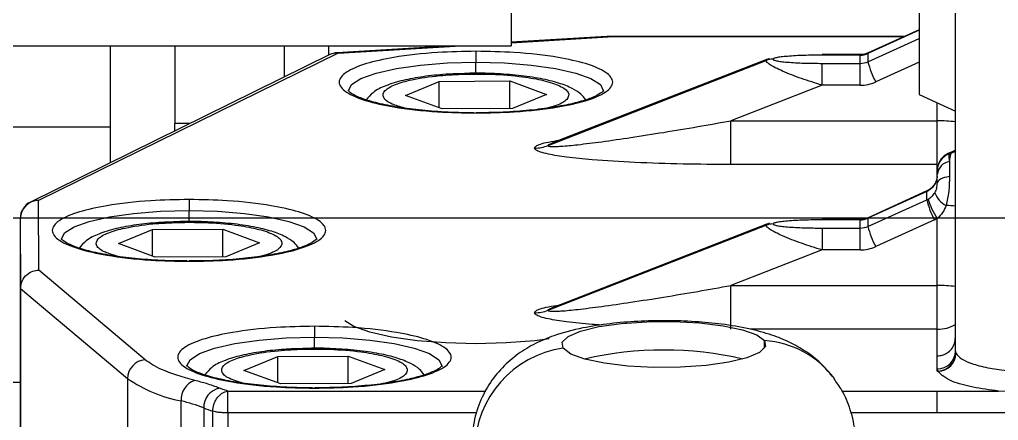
# Model space of a CAD drawing. Header units: millimetres. Extents: x -939 to 77961, y -54291 to 1503.
# Drawn here: x 12883 to 12936.7, y -10225.4 to -10203.4 of the extents above; entities that cross this region are included whole.
import ezdxf

# ---------------------------------------------------------------- set-up
doc = ezdxf.new("R2010")
doc.units = ezdxf.units.MM

# ---------------------------------------------------------------- blocks, each defined once
blk = doc.blocks.new('*U104')
at = {"color": 7, "linetype": 'Continuous', "lineweight": 25}
for p, q in [((-12.632, -15.957), (-12.632, -63.206)), ((-35, -18.543), (-35, -60.543)), ((-10.632, -77.283), (-10.632, -44.706)), ((-29.745, -60.031), (-35, -60.349)), ((-13.423, -60.029), (-29.684, -60.029)), ((-12.632, -59.669), (-15.422, -60.937)), ((-67.661, -60.543), (-35, -60.543)), ((-57, -60.543), (-57, -65)), ((-53.443, -60.543), (-53.443, -64.807)), ((-47.443, -60.543), (-47.443, -62.26)), ((-45, -61.058), (-45, -60.543)), ((-38.218, -60.543), (-44.558, -60.927)), ((-44.939, -61.028), (-61.366, -69.111)), ((-44.498, -60.951), (-60.924, -69.034)), ((-36.932, -60.845), (-36.932, -61.445)), ((-15.853, -61.03), (-17.946, -61.03)), ((-15.853, -61.055), (-17.946, -61.055)), ((-15.853, -61.507), (-15.853, -61.055)), ((-15.431, -60.964), (-15.431, -61.416)), ((-32.973, -66.013), (-21.01, -61.351)), ((-20.936, -61.274), (-32.74, -65.874)), ((-20.935, -61.278), (-20.85, -61.26)), ((-20.823, -61.25), (-20.882, -61.26)), ((-17.946, -62.707), (-17.946, -61.507)), ((-17.946, -61.507), (-15.853, -61.507)), ((-15.853, -62.707), (-15.853, -61.507)), ((-37.563, -62.064), (-37.779, -62.074)), ((-40.796, -63.261), (-38.945, -62.495)), ((-38.945, -62.495), (-35.08, -62.474)), ((-38.945, -63.946), (-38.945, -62.495)), ((-35.08, -62.474), (-33.067, -63.219)), ((-35.08, -63.986), (-35.08, -62.474)), ((-17.946, -62.707), (-22.946, -64.655)), ((-15.853, -62.707), (-17.946, -62.707)), ((-38.783, -64.006), (-40.796, -63.261)), ((-33.067, -63.219), (-34.919, -63.985)), ((-12.632, -63.206), (-12.632, -63.211)), ((-12.632, -63.211), (-10.632, -64.125)), ((-34.919, -63.985), (-38.783, -64.006)), ((-52.62, -64.807), (-53.443, -64.807)), ((-53.443, -65.212), (-53.443, -64.807)), ((-22.946, -67.055), (-22.946, -64.655)), ((-22.946, -64.655), (-11.632, -64.655)), ((-11.632, -67.055), (-11.632, -64.655)), ((-57, -65), (-57, -66.963)), ((-32.739, -65.876), (-32.584, -65.818)), ((-10.81, -66.362), (-11.044, -66.453)), ((-11.003, -66.485), (-10.889, -66.441)), ((-10.639, -66.271), (-10.92, -66.411)), ((-11.632, -67.055), (-22.946, -67.055)), ((-11.632, -67.39), (-11.632, -67.367)), ((-12.209, -68.534), (-15.431, -69.998)), ((-12.2, -68.506), (-15.422, -69.97)), ((-12.209, -68.986), (-12.209, -68.534)), ((-12.122, -68.467), (-12.2, -68.506)), ((-12.122, -68.467), (-12.113, -68.465)), ((-60.911, -72.844), (-60.924, -69.034)), ((-52.668, -68.975), (-52.668, -69.575)), ((-15.431, -70.449), (-12.209, -68.986)), ((-61.924, -70.008), (-61.911, -73.848)), ((-61.924, -70.008), (-61.924, -81.698)), ((-53.3, -70.195), (-53.515, -70.204)), ((-20.936, -70.308), (-32.74, -74.907)), ((-20.935, -70.312), (-20.85, -70.293)), ((-20.823, -70.283), (-20.882, -70.293)), ((-15.853, -70.063), (-17.946, -70.063)), ((-15.853, -70.089), (-17.946, -70.089)), ((-15.853, -70.54), (-15.853, -70.089)), ((-15.431, -69.998), (-15.431, -70.449)), ((-11.786, -70.094), (-15.008, -71.558)), ((-11.632, -73.689), (-11.632, -70.016)), ((-56.533, -71.391), (-54.681, -70.625)), ((-54.681, -70.625), (-50.817, -70.604)), ((-54.681, -72.077), (-54.681, -70.625)), ((-50.817, -70.604), (-48.804, -71.349)), ((-50.817, -72.116), (-50.817, -70.604)), ((-32.973, -75.046), (-21.01, -70.384)), ((-17.946, -70.54), (-17.946, -71.74)), ((-17.946, -70.54), (-15.853, -70.54)), ((-15.853, -71.74), (-15.853, -70.54)), ((-54.519, -72.136), (-56.533, -71.391)), ((-48.804, -71.349), (-50.655, -72.115)), ((-17.946, -71.74), (-22.946, -73.689)), ((-15.853, -71.74), (-17.946, -71.74)), ((-50.655, -72.115), (-54.519, -72.136)), ((-55.074, -77.763), (-60.911, -72.844)), ((-61.911, -73.848), (-56.04, -78.796)), ((-61.911, -73.848), (-61.911, -85.538)), ((-22.946, -76.089), (-22.946, -73.689)), ((-22.946, -73.689), (-11.632, -73.689)), ((-11.632, -76.089), (-11.632, -73.689)), ((-32.739, -74.909), (-32.584, -74.851)), ((-45.79, -75.928), (-45.79, -76.528)), ((-11.632, -77.549), (-11.632, -76.089)), ((-46.421, -77.147), (-46.637, -77.156)), ((-49.654, -78.344), (-47.803, -77.577)), ((-47.803, -77.577), (-43.938, -77.556)), ((-47.803, -79.029), (-47.803, -77.577)), ((-43.938, -77.556), (-41.925, -78.302)), ((-43.938, -79.069), (-43.938, -77.556)), ((-11.632, -78.258), (-11.632, -77.549)), ((-47.641, -79.089), (-49.654, -78.344)), ((-41.925, -78.302), (-43.777, -79.068)), ((-11.632, -78.378), (-11.632, -78.258)), ((-11.584, -78.378), (-11.632, -78.258)), ((-56.04, -78.796), (-56.04, -90.486)), ((-61.924, -79), (-69.162, -79)), ((-43.777, -79.068), (-47.641, -79.089)), ((-11.632, -80.676), (-11.632, -79.476)), ((-11.632, -79.476), (-8.276, -79.476)), ((-5.632, -79.595), (-8.276, -79.476)), ((-53.099, -91.709), (-53.099, -80.019)), ((-51.864, -80.404), (-51.864, -92.094)), ((-51.362, -92.271), (-51.362, -80.581)), ((-50.546, -80.676), (-50.546, -92.366)), ((10.368, -80.676), (-11.632, -80.676))]:
    blk.add_line(p, q, dxfattribs=at)
at = {"color": 8, "linetype": 'Continuous', "lineweight": 25}
for p, q in [((-35, -60.376), (-29.684, -60.055)), ((-29.684, -60.055), (-29.684, -60.029)), ((-13.48, -60.055), (-29.684, -60.055)), ((-12.632, -59.693), (-15.431, -60.964)), ((-44.498, -60.951), (-37.761, -60.543)), ((-15.431, -61.416), (-12.632, -60.144)), ((-17.946, -61.03), (-17.946, -61.055)), ((-15.853, -61.03), (-15.853, -61.055)), ((-36.932, -62.057), (-36.932, -61.445)), ((-12.632, -61.445), (-15.008, -62.525)), ((-11.632, -64.655), (-11.632, -63.693)), ((-57, -65), (-67.866, -65)), ((-10.994, -66.437), (-11.003, -66.485)), ((-11.632, -67.356), (-11.632, -67.055)), ((-52.668, -70.187), (-52.668, -69.575)), ((-17.946, -70.089), (-17.946, -70.063)), ((-15.853, -70.089), (-15.853, -70.063)), ((-11.632, -76.089), (-21.884, -76.089)), ((-45.79, -77.139), (-45.79, -76.528)), ((-21.108, -77.13), (-21.108, -76.713)), ((-50.546, -79.476), (-36.391, -79.476)), ((-16.849, -79.476), (-11.632, -79.476)), ((-36.881, -80.676), (-50.546, -80.676)), ((-11.632, -80.676), (-16.368, -80.676))]:
    blk.add_line(p, q, dxfattribs=at)
at = {"color": 8, "linetype": 'Continuous', "lineweight": 25, "flags": 128}
for points in [[(-29.684, -60.055), (-29.735, -60.031), (-29.745, -60.031)], [(-44.558, -60.927), (-44.548, -60.927), (-44.498, -60.951)], [(-15.431, -60.964), (-15.423, -60.937), (-15.422, -60.937)], [(-43.931, -63.013), (-43.756, -62.674), (-43.238, -62.34), (-42.405, -62.04), (-41.296, -61.79), (-39.969, -61.602), (-38.489, -61.485), (-36.932, -61.445)], [(-36.932, -61.445), (-35.374, -61.485), (-33.895, -61.602), (-32.567, -61.79), (-31.459, -62.04), (-30.625, -62.34), (-30.107, -62.674), (-29.932, -63.026), (-29.932, -63.041)], [(-12.209, -68.534), (-12.201, -68.507), (-12.2, -68.507)], [(-12.132, -68.495), (-12.122, -68.467), (-12.122, -68.467)], [(-59.668, -71.143), (-59.493, -70.804), (-58.975, -70.47), (-58.141, -70.17), (-57.033, -69.92), (-55.705, -69.732), (-54.226, -69.615), (-52.668, -69.575)], [(-52.668, -69.575), (-51.111, -69.615), (-49.631, -69.732), (-48.304, -69.92), (-47.195, -70.17), (-46.361, -70.47), (-45.844, -70.804), (-45.668, -71.156), (-45.668, -71.171)], [(-15.431, -69.998), (-15.423, -69.97), (-15.422, -69.97)], [(-52.79, -78.095), (-52.614, -77.757), (-52.097, -77.423), (-51.263, -77.123), (-50.154, -76.872), (-48.827, -76.684), (-47.347, -76.567), (-45.79, -76.528)], [(-45.79, -76.528), (-44.232, -76.567), (-42.753, -76.684), (-41.425, -76.872), (-40.317, -77.123), (-39.483, -77.423), (-38.965, -77.757), (-38.79, -78.108), (-38.79, -78.123)]]:
    blk.add_lwpolyline(points, dxfattribs=at)
at = {"color": 7, "linetype": 'Continuous', "lineweight": 25, "flags": 128}
for points in [[(-37.563, -62.058), (-37.558, -62.06), (-37.529, -62.098)], [(-11.759, -68.106), (-11.757, -68.092), (-11.753, -68.092)], [(-10.965, -67.718), (-11.106, -67.742), (-11.235, -67.773), (-11.35, -67.811), (-11.448, -67.856), (-11.527, -67.906), (-11.585, -67.96), (-11.62, -68.016), (-11.632, -68.074)], [(-53.3, -70.188), (-53.294, -70.19), (-53.265, -70.228)], [(-32.923, -76.619), (-33.703, -76.717), (-35.276, -76.841), (-36.932, -76.884), (-38.588, -76.841), (-40.161, -76.717), (-41.572, -76.517), (-42.75, -76.251), (-43.637, -75.932), (-44.125, -75.634)], [(-32.155, -77.13), (-32.206, -76.8), (-31.876, -76.478), (-31.19, -76.187), (-30.192, -75.946), (-28.952, -75.771), (-27.554, -75.674), (-26.093, -75.663), (-24.669, -75.737), (-23.378, -75.892), (-22.309, -76.118), (-21.535, -76.398), (-21.108, -76.713)], [(-21.108, -76.713), (-21.058, -77.043), (-21.387, -77.365), (-22.074, -77.656), (-23.071, -77.898), (-24.311, -78.073), (-25.709, -78.169), (-27.17, -78.181), (-28.595, -78.106), (-29.885, -77.951), (-30.954, -77.726), (-31.728, -77.446), (-32.155, -77.13)], [(-46.421, -77.141), (-46.416, -77.142), (-46.387, -77.181)]]:
    blk.add_lwpolyline(points, dxfattribs=at)
at = {"color": 7, "linetype": 'Continuous', "lineweight": 25}
for centre, radius, start, end in [((-29.684, -61.029), 1, 90, 93.4629), ((-44.498, -61.925), 1, 93.4629, 116.1999), ((-15.853, -60.033), 1.022, 269.9772, 294.3965), ((-20.639, -62.304), 1.023, 89.9848, 111.2664), ((-15.853, -60.485), 1.022, 269.9772, 294.3965), ((-10.734, -60.26), 4.837, 193.8199, 207.9112), ((-15.853, -60.663), 2.044, 269.9772, 294.3965), ((-11.606, -72.523), 7.868, 82.8867, 90.1875), ((-33.716, -64.106), 2.046, 269.9848, 291.2664), ((-10.657, -67.396), 0.975, 110.8056, 179.5967), ((-11.623, -64.556), 2.023, 291.2835, 299.3489), ((-10.831, -67.678), 0.804, 99.5625, 174.2218), ((-12.627, -67.615), 1.01, 294.4282, 299.3526), ((-10.684, -68.261), 1.127, 197.4812, 246.4193), ((-60.937, -70.021), 0.988, 89.2719, 179.2389), ((-60.924, -70.008), 1, 116.1999, 180), ((-12.627, -68.066), 1.01, 294.4282, 299.3526), ((-7.512, -67.83), 4.837, 193.8199, 207.9112), ((-8.272, -67.794), 4.028, 196.6293, 213.4842), ((-11.532, -76.363), 7.08, 82.6915, 86.7813), ((-20.639, -71.338), 1.023, 89.9848, 111.2664), ((-15.853, -69.067), 1.022, 269.9772, 294.3965), ((-12.622, -68.256), 2.02, 294.4282, 299.3526), ((-15.853, -69.518), 1.022, 269.9772, 294.3965), ((-10.734, -69.294), 4.837, 193.8199, 207.9112), ((-15.853, -69.696), 2.044, 269.9772, 294.3965), ((-11.606, -81.556), 7.868, 82.8867, 90.1875), ((-33.716, -73.139), 2.046, 269.9848, 291.2664), ((-11.63, -74.048), 2.041, 269.9611, 299.2975), ((-31.354, -82.707), 5.635, 98.1729, 179.2974), ((-26.632, -96.534), 19.307, 77.0097, 102.9903), ((-11.619, -77.27), 0.987, 269.2601, 359.2404), ((-54.998, -78.803), 1.042, 94.1953, 179.6271), ((-11.618, -77.384), 1.012, 270.9554, 358.8041), ((-11.62, -77.37), 1.009, 272.0597, 358.8824), ((-11.617, -77.382), 1.011, 272.6399, 358.6928), ((-51.626, -72.33), 7.829, 235.6789, 259.1538), ((-51.982, -79.949), 1.12, 109.5301, 183.5889), ((-11.684, -77.51), 0.89, 275.4016, 277.3622), ((-50.784, -80.376), 1.08, 101.3599, 181.4978), ((-55.521, -89.976), 10.247, 69.0895, 76.331), ((-48.868, -72.723), 8.244, 248.6957, 252.39)]:
    blk.add_arc(centre, radius, start, end, dxfattribs=at)
at = {"color": 8, "linetype": 'Continuous', "lineweight": 25}
for centre, radius, start, end in [((-44.585, -61.752), 0.806, 83.735, 116.0277), ((-61.012, -69.835), 0.806, 83.735, 116.0277), ((-21.44, -81.893), 5.191, 36.6099, 86.3396)]:
    blk.add_arc(centre, radius, start, end, dxfattribs=at)
at = {"color": 7, "linetype": 'Continuous', "lineweight": 25}
for points, knots in [([(-36.932, -60.845), (-37.641, -60.858), (-39.247, -60.889), (-41.36, -61.137), (-43.064, -61.52), (-44.164, -61.989), (-44.569, -62.539), (-44.164, -63.088), (-43.064, -63.558), (-41.36, -63.94), (-39.247, -64.189), (-37.641, -64.219), (-36.932, -64.232)], [0, 0, 0, 0, 0.0904125, 0.2047762, 0.2951887, 0.3948976, 0.5, 0.6051024, 0.7048113, 0.7952238, 0.9095875, 1, 1, 1, 1]), ([(-36.932, -64.232), (-36.223, -64.219), (-34.617, -64.189), (-32.503, -63.94), (-30.799, -63.558), (-29.7, -63.088), (-29.294, -62.539), (-29.7, -61.989), (-30.799, -61.52), (-32.503, -61.137), (-34.617, -60.889), (-36.223, -60.858), (-36.932, -60.845)], [0, 0, 0, 0, 0.090412, 0.204776, 0.295189, 0.394898, 0.5, 0.605102, 0.704811, 0.795224, 0.909588, 1, 1, 1, 1]), ([(-17.946, -61.055), (-18.277, -61.058), (-18.921, -61.064), (-19.682, -61.103), (-20.182, -61.153), (-20.421, -61.189), (-20.556, -61.224), (-20.626, -61.252), (-20.634, -61.272), (-20.638, -61.281)], [0, 0, 0, 0, 0.325812, 0.633911, 0.760009, 0.860815, 0.914668, 0.960014, 1, 1, 1, 1]), ([(-15.422, -60.937), (-15.486, -60.962), (-15.624, -61.016), (-15.774, -61.025), (-15.853, -61.03)], [0, 0, 0, 0, 0.468896, 1, 1, 1, 1]), ([(-17.946, -62.707), (-18.325, -62.589), (-19.079, -62.355), (-19.955, -62.014), (-20.51, -61.751), (-20.798, -61.586), (-20.976, -61.448), (-20.999, -61.383), (-21.01, -61.351)], [0, 0, 0, 0, 0.287534, 0.571768, 0.700235, 0.811608, 0.908731, 1, 1, 1, 1]), ([(-20.638, -61.281), (-20.634, -61.29), (-20.626, -61.31), (-20.556, -61.339), (-20.421, -61.373), (-20.182, -61.41), (-19.682, -61.459), (-18.921, -61.499), (-18.277, -61.504), (-17.946, -61.507)], [0, 0, 0, 0, 0.039986, 0.085332, 0.139185, 0.239991, 0.366089, 0.674188, 1, 1, 1, 1]), ([(-37.779, -62.074), (-38.05, -62.083), (-38.768, -62.106), (-39.853, -62.229), (-40.976, -62.429), (-41.868, -62.713), (-42.516, -63.006), (-42.827, -63.363), (-42.947, -63.5)], [0, 0, 0, 0, 0.116777, 0.30916, 0.504754, 0.70874, 0.888356, 1, 1, 1, 1]), ([(-40.86, -63.954), (-41.1, -63.884), (-41.684, -63.715), (-42.072, -63.376), (-42.004, -63), (-41.425, -62.663), (-40.412, -62.375), (-39.075, -62.169), (-38.002, -62.12), (-37.529, -62.098)], [0, 0, 0, 0, 0.107669, 0.262661, 0.417653, 0.564692, 0.698021, 0.866671, 1, 1, 1, 1]), ([(-30.91, -63.503), (-30.995, -63.398), (-31.215, -63.128), (-31.703, -62.846), (-32.396, -62.565), (-33.376, -62.33), (-34.577, -62.155), (-35.903, -62.062), (-36.926, -62.034), (-37.467, -62.06), (-37.569, -62.065)], [0, 0, 0, 0, 0.06761, 0.173351, 0.318519, 0.478617, 0.645687, 0.805844, 0.963658, 1, 1, 1, 1]), ([(-37.529, -62.098), (-37.046, -62.094), (-35.953, -62.086), (-34.44, -62.215), (-33.156, -62.443), (-32.25, -62.739), (-31.779, -63.103), (-31.873, -63.479), (-32.333, -63.779), (-32.865, -63.918), (-33.049, -63.967)], [0, 0, 0, 0, 0.119334, 0.270281, 0.389615, 0.521219, 0.659942, 0.798665, 0.930269, 1, 1, 1, 1]), ([(-37.034, -64.212), (-37.193, -64.213), (-37.858, -64.22), (-39.017, -64.161), (-40.424, -64.035), (-41.673, -63.844), (-42.703, -63.606), (-43.43, -63.349), (-43.868, -63.102), (-43.948, -62.958), (-43.94, -63.012), (-43.936, -63.034)], [0, 0, 0, 0, 0.041795, 0.174226, 0.306448, 0.438139, 0.568754, 0.697186, 0.807623, 0.924309, 1, 1, 1, 1]), ([(-29.926, -62.993), (-29.926, -62.993), (-29.923, -62.974), (-29.986, -63.095), (-30.37, -63.317), (-31.037, -63.568), (-31.973, -63.801), (-33.152, -63.998), (-34.514, -64.138), (-35.802, -64.214), (-36.619, -64.212), (-36.932, -64.211)], [0, 0, 0, 0, 0.003192, 0.117697, 0.237395, 0.362249, 0.495313, 0.632792, 0.772396, 0.912997, 1, 1, 1, 1]), ([(-32.973, -66.013), (-32.971, -66.019), (-32.967, -66.033), (-32.919, -66.053), (-32.797, -66.069), (-32.568, -66.069), (-32.091, -66.044), (-31.237, -65.958), (-29.951, -65.795), (-28.375, -65.566), (-26.617, -65.289), (-24.786, -64.983), (-23.554, -64.764), (-22.946, -64.655)], [0, 0, 0, 0, 0.008593, 0.017631, 0.038382, 0.065838, 0.100394, 0.193798, 0.322468, 0.476897, 0.648611, 0.826421, 1, 1, 1, 1]), ([(-22.946, -67.055), (-23.823, -67.05), (-25.59, -67.04), (-28.148, -66.954), (-30.296, -66.825), (-31.889, -66.666), (-32.845, -66.52), (-33.389, -66.382), (-33.665, -66.268), (-33.7, -66.189), (-33.716, -66.152)], [0, 0, 0, 0, 0.215608, 0.434164, 0.634078, 0.760119, 0.860879, 0.914707, 0.960033, 1, 1, 1, 1]), ([(-10.995, -66.434), (-11.083, -66.477), (-11.263, -66.566), (-11.469, -66.793), (-11.606, -67.068), (-11.623, -67.268), (-11.632, -67.366)], [0, 0, 0, 0, 0.244131, 0.499783, 0.755551, 1, 1, 1, 1]), ([(-11.003, -66.485), (-11.001, -66.528), (-10.998, -66.614), (-10.976, -66.794), (-10.965, -66.884)], [0, 0, 0, 0, 0.495089, 1, 1, 1, 1]), ([(-10.965, -66.884), (-10.943, -66.781), (-10.9, -66.579), (-10.892, -66.486), (-10.889, -66.441)], [0, 0, 0, 0, 0.512029, 1, 1, 1, 1]), ([(-10.965, -66.884), (-10.965, -67.011), (-10.965, -67.254), (-10.965, -67.567), (-10.965, -67.718)], [0, 0, 0, 0, 0.518582, 1, 1, 1, 1]), ([(-11.632, -67.597), (-11.632, -67.544), (-11.632, -67.451), (-11.632, -67.408), (-11.632, -67.39)], [0, 0, 0, 0, 0.561839, 1, 1, 1, 1]), ([(-11.632, -68.074), (-11.632, -67.975), (-11.632, -67.796), (-11.632, -67.658), (-11.632, -67.597)], [0, 0, 0, 0, 0.558064, 1, 1, 1, 1]), ([(-11.759, -68.106), (-11.807, -68.183), (-11.904, -68.339), (-12.056, -68.443), (-12.132, -68.495)], [0, 0, 0, 0, 0.4989267, 1, 1, 1, 1]), ([(-11.753, -68.091), (-11.803, -68.169), (-11.899, -68.319), (-12.044, -68.418), (-12.113, -68.465)], [0, 0, 0, 0, 0.518927, 1, 1, 1, 1]), ([(-11.759, -68.6), (-11.737, -68.56), (-11.695, -68.482), (-11.655, -68.341), (-11.634, -68.199), (-11.633, -68.118), (-11.632, -68.074)], [0, 0, 0, 0, 0.244579, 0.475224, 0.719223, 1, 1, 1, 1]), ([(-11.633, -67.719), (-11.635, -67.736), (-11.639, -67.769), (-11.659, -67.86), (-11.695, -67.97), (-11.733, -68.051), (-11.753, -68.091)], [0, 0, 0, 0, 0.266951, 0.5157, 0.756372, 1, 1, 1, 1]), ([(-10.965, -67.718), (-10.967, -67.854), (-10.97, -68.12), (-11.006, -68.661), (-11.084, -69.044), (-11.135, -69.294)], [0, 0, 0, 0, 0.2658301, 0.5208342, 1, 1, 1, 1]), ([(-12.132, -68.946), (-12.056, -68.898), (-11.904, -68.801), (-11.807, -68.667), (-11.759, -68.6)], [0, 0, 0, 0, 0.501073, 1, 1, 1, 1]), ([(-52.668, -68.975), (-53.377, -68.988), (-54.983, -69.019), (-57.096, -69.267), (-58.801, -69.65), (-59.9, -70.119), (-60.306, -70.669), (-59.9, -71.219), (-58.801, -71.688), (-57.096, -72.071), (-54.983, -72.319), (-53.377, -72.349), (-52.668, -72.363)], [0, 0, 0, 0, 0.090412, 0.204776, 0.295189, 0.394898, 0.5, 0.605102, 0.704811, 0.795224, 0.909588, 1, 1, 1, 1]), ([(-52.668, -72.363), (-51.959, -72.349), (-50.353, -72.319), (-48.24, -72.071), (-46.536, -71.688), (-45.436, -71.219), (-45.031, -70.669), (-45.436, -70.119), (-46.536, -69.65), (-48.24, -69.267), (-50.353, -69.019), (-51.959, -68.988), (-52.668, -68.975)], [0, 0, 0, 0, 0.0904125, 0.2047762, 0.2951887, 0.3948976, 0.5, 0.6051024, 0.7048113, 0.7952238, 0.9095875, 1, 1, 1, 1]), ([(-11.135, -69.294), (-11.194, -69.428), (-11.313, -69.696), (-11.525, -69.909), (-11.632, -70.016)], [0, 0, 0, 0, 0.499239, 1, 1, 1, 1]), ([(-53.515, -70.204), (-53.786, -70.213), (-54.504, -70.236), (-55.589, -70.359), (-56.713, -70.559), (-57.604, -70.843), (-58.252, -71.136), (-58.564, -71.493), (-58.683, -71.63)], [0, 0, 0, 0, 0.1167767, 0.3091598, 0.5047543, 0.70874, 0.8883561, 1, 1, 1, 1]), ([(-56.597, -72.084), (-56.836, -72.015), (-57.42, -71.845), (-57.809, -71.506), (-57.74, -71.13), (-57.162, -70.793), (-56.148, -70.505), (-54.811, -70.299), (-53.739, -70.25), (-53.265, -70.228)], [0, 0, 0, 0, 0.107669, 0.262661, 0.417653, 0.564692, 0.698021, 0.866671, 1, 1, 1, 1]), ([(-46.646, -71.633), (-46.732, -71.528), (-46.952, -71.258), (-47.439, -70.976), (-48.132, -70.695), (-49.113, -70.46), (-50.314, -70.285), (-51.64, -70.193), (-52.662, -70.164), (-53.204, -70.19), (-53.305, -70.195)], [0, 0, 0, 0, 0.06761, 0.173351, 0.318519, 0.478617, 0.645687, 0.805844, 0.963658, 1, 1, 1, 1]), ([(-53.265, -70.228), (-52.783, -70.224), (-51.689, -70.216), (-50.177, -70.345), (-48.892, -70.573), (-47.987, -70.869), (-47.516, -71.233), (-47.609, -71.609), (-48.07, -71.909), (-48.601, -72.048), (-48.785, -72.097)], [0, 0, 0, 0, 0.119334, 0.270281, 0.389615, 0.521219, 0.659942, 0.798665, 0.930269, 1, 1, 1, 1]), ([(-17.946, -70.089), (-18.277, -70.092), (-18.921, -70.097), (-19.682, -70.137), (-20.182, -70.186), (-20.421, -70.223), (-20.556, -70.257), (-20.626, -70.286), (-20.634, -70.305), (-20.638, -70.315)], [0, 0, 0, 0, 0.325812, 0.633911, 0.760009, 0.860815, 0.914668, 0.960014, 1, 1, 1, 1]), ([(-20.638, -70.315), (-20.634, -70.324), (-20.626, -70.344), (-20.556, -70.372), (-20.421, -70.407), (-20.182, -70.443), (-19.682, -70.493), (-18.921, -70.532), (-18.277, -70.538), (-17.946, -70.54)], [0, 0, 0, 0, 0.039986, 0.085332, 0.139185, 0.239991, 0.366089, 0.674188, 1, 1, 1, 1]), ([(-15.422, -69.97), (-15.486, -69.995), (-15.624, -70.05), (-15.774, -70.058), (-15.853, -70.063)], [0, 0, 0, 0, 0.468896, 1, 1, 1, 1]), ([(-17.946, -71.74), (-18.325, -71.623), (-19.079, -71.388), (-19.955, -71.047), (-20.51, -70.785), (-20.798, -70.619), (-20.976, -70.481), (-20.999, -70.416), (-21.01, -70.384)], [0, 0, 0, 0, 0.287534, 0.571768, 0.700235, 0.811608, 0.908731, 1, 1, 1, 1]), ([(-52.77, -72.342), (-52.93, -72.344), (-53.595, -72.35), (-54.753, -72.291), (-56.16, -72.165), (-57.409, -71.974), (-58.44, -71.736), (-59.166, -71.479), (-59.604, -71.232), (-59.685, -71.088), (-59.676, -71.143), (-59.673, -71.164)], [0, 0, 0, 0, 0.041795, 0.174226, 0.306448, 0.438139, 0.568754, 0.697186, 0.807623, 0.924309, 1, 1, 1, 1]), ([(-45.663, -71.123), (-45.663, -71.123), (-45.659, -71.104), (-45.722, -71.225), (-46.107, -71.447), (-46.773, -71.698), (-47.709, -71.931), (-48.888, -72.128), (-50.251, -72.268), (-51.539, -72.344), (-52.356, -72.342), (-52.668, -72.341)], [0, 0, 0, 0, 0.003192, 0.117697, 0.237395, 0.362249, 0.495313, 0.632792, 0.772396, 0.912997, 1, 1, 1, 1]), ([(-61.911, -73.848), (-61.894, -73.709), (-61.857, -73.42), (-61.586, -73.085), (-61.25, -72.886), (-61.021, -72.857), (-60.911, -72.844)], [0, 0, 0, 0, 0.269212, 0.561063, 0.788885, 1, 1, 1, 1]), ([(-32.973, -75.046), (-32.971, -75.053), (-32.967, -75.066), (-32.919, -75.087), (-32.797, -75.102), (-32.568, -75.103), (-32.091, -75.078), (-31.237, -74.992), (-29.951, -74.829), (-28.375, -74.6), (-26.617, -74.323), (-24.786, -74.016), (-23.554, -73.797), (-22.946, -73.689)], [0, 0, 0, 0, 0.008593, 0.017631, 0.038382, 0.065838, 0.100394, 0.193798, 0.322468, 0.476897, 0.648611, 0.826421, 1, 1, 1, 1]), ([(-17.394, -78.656), (-17.599, -78.412), (-18.032, -77.898), (-18.835, -77.288), (-19.738, -76.777), (-20.775, -76.365), (-21.992, -76.037), (-23.393, -75.801), (-24.924, -75.657), (-26.487, -75.604), (-28.073, -75.641), (-29.622, -75.77), (-31.167, -76.011), (-32.495, -76.358), (-33.663, -76.842), (-34.627, -77.414), (-35.511, -78.171), (-36.266, -79.122), (-36.811, -80.242), (-37.115, -81.312), (-37.095, -81.993), (-37.088, -82.249)], [0, 0, 0, 0, 0.038381, 0.081055, 0.124725, 0.172774, 0.232192, 0.297168, 0.356468, 0.418137, 0.478552, 0.539789, 0.604281, 0.678525, 0.727808, 0.774853, 0.822271, 0.870555, 0.919838, 0.969835, 1, 1, 1, 1]), ([(-45.79, -75.928), (-46.499, -75.941), (-48.105, -75.971), (-50.218, -76.22), (-51.922, -76.603), (-53.022, -77.072), (-53.427, -77.621), (-53.022, -78.171), (-51.922, -78.64), (-50.218, -79.023), (-48.105, -79.272), (-46.499, -79.302), (-45.79, -79.315)], [0, 0, 0, 0, 0.090412, 0.204776, 0.295189, 0.394898, 0.5, 0.605102, 0.704811, 0.795224, 0.909588, 1, 1, 1, 1]), ([(-45.79, -79.315), (-45.081, -79.302), (-43.475, -79.272), (-41.362, -79.023), (-39.657, -78.64), (-38.558, -78.171), (-38.152, -77.621), (-38.558, -77.072), (-39.657, -76.603), (-41.362, -76.22), (-43.475, -75.971), (-45.081, -75.941), (-45.79, -75.928)], [0, 0, 0, 0, 0.090412, 0.204776, 0.295189, 0.394898, 0.5, 0.605102, 0.704811, 0.795224, 0.909588, 1, 1, 1, 1]), ([(-11.632, -77.549), (-11.539, -77.541), (-11.347, -77.526), (-11.075, -77.395), (-10.834, -77.176), (-10.664, -76.876), (-10.642, -76.644), (-10.632, -76.533)], [0, 0, 0, 0, 0.1753698, 0.3646462, 0.5608668, 0.7886017, 1, 1, 1, 1]), ([(-46.637, -77.156), (-46.908, -77.165), (-47.626, -77.189), (-48.711, -77.312), (-49.834, -77.512), (-50.726, -77.796), (-51.374, -78.088), (-51.685, -78.446), (-51.805, -78.583)], [0, 0, 0, 0, 0.116777, 0.30916, 0.504754, 0.70874, 0.888356, 1, 1, 1, 1]), ([(-49.719, -79.037), (-49.958, -78.967), (-50.542, -78.797), (-50.93, -78.458), (-50.862, -78.082), (-50.283, -77.746), (-49.27, -77.457), (-47.933, -77.252), (-46.861, -77.202), (-46.387, -77.181)], [0, 0, 0, 0, 0.107669, 0.262661, 0.417653, 0.564692, 0.698021, 0.866671, 1, 1, 1, 1]), ([(-39.768, -78.586), (-39.853, -78.48), (-40.073, -78.211), (-40.561, -77.928), (-41.254, -77.648), (-42.234, -77.413), (-43.435, -77.237), (-44.761, -77.145), (-45.784, -77.117), (-46.325, -77.143), (-46.427, -77.147)], [0, 0, 0, 0, 0.06761, 0.173351, 0.318519, 0.478617, 0.645687, 0.805844, 0.963658, 1, 1, 1, 1]), ([(-46.387, -77.181), (-45.904, -77.177), (-44.811, -77.168), (-43.298, -77.298), (-42.014, -77.525), (-41.108, -77.822), (-40.637, -78.186), (-40.731, -78.561), (-41.192, -78.862), (-41.723, -79.001), (-41.907, -79.049)], [0, 0, 0, 0, 0.119334, 0.270281, 0.389615, 0.5212192, 0.6599422, 0.7986652, 0.9302694, 1, 1, 1, 1]), ([(-10.632, -77.283), (-10.631, -77.303), (-10.629, -77.339), (-10.617, -77.374), (-10.612, -77.389)], [0, 0, 0, 0, 0.559971, 1, 1, 1, 1]), ([(-52.356, -78.894), (-53.024, -78.702), (-54.217, -78.359), (-54.812, -77.945), (-55.074, -77.763)], [0, 0, 0, 0, 0.56, 1, 1, 1, 1]), ([(-10.612, -77.389), (-10.611, -77.392), (-10.609, -77.397), (-10.607, -77.402), (-10.606, -77.405)], [0, 0, 0, 0, 0.56, 1, 1, 1, 1]), ([(-10.606, -77.405), (-10.52, -77.516), (-10.367, -77.715), (-9.735, -77.985), (-8.92, -78.205), (-8.188, -78.307), (-7.836, -78.356)], [0, 0, 0, 0, 0.278656, 0.500308, 0.759285, 1, 1, 1, 1]), ([(-45.892, -79.294), (-46.051, -79.296), (-46.716, -79.303), (-47.875, -79.243), (-49.282, -79.118), (-50.531, -78.927), (-51.561, -78.689), (-52.288, -78.431), (-52.726, -78.184), (-52.806, -78.041), (-52.798, -78.095), (-52.794, -78.117)], [0, 0, 0, 0, 0.041795, 0.174226, 0.306448, 0.438139, 0.568754, 0.697186, 0.807623, 0.924309, 1, 1, 1, 1]), ([(-38.784, -78.076), (-38.784, -78.076), (-38.781, -78.057), (-38.844, -78.177), (-39.229, -78.4), (-39.895, -78.651), (-40.831, -78.883), (-42.01, -79.081), (-43.372, -79.221), (-44.661, -79.296), (-45.478, -79.295), (-45.79, -79.294)], [0, 0, 0, 0, 0.003192, 0.117697, 0.237395, 0.362249, 0.495313, 0.632792, 0.772396, 0.912997, 1, 1, 1, 1]), ([(-11.601, -78.395), (-11.607, -78.392), (-11.617, -78.387), (-11.627, -78.381), (-11.632, -78.378)], [0, 0, 0, 0, 0.561749, 1, 1, 1, 1]), ([(-11.632, -78.378), (-11.62, -78.381), (-11.6, -78.386), (-11.579, -78.39), (-11.57, -78.392)], [0, 0, 0, 0, 0.559999, 1, 1, 1, 1]), ([(-11.632, -78.378), (-11.623, -78.378), (-11.607, -78.378), (-11.591, -78.378), (-11.584, -78.378)], [0, 0, 0, 0, 0.559964, 1, 1, 1, 1]), ([(-11.57, -78.392), (-11.573, -78.389), (-11.578, -78.385), (-11.582, -78.38), (-11.584, -78.378)], [0, 0, 0, 0, 0.56, 1, 1, 1, 1]), ([(-50.997, -79.317), (-51.224, -79.234), (-51.63, -79.085), (-52.134, -78.952), (-52.356, -78.894)], [0, 0, 0, 0, 0.56, 1, 1, 1, 1]), ([(-16.164, -82.246), (-16.156, -82.094), (-16.122, -81.506), (-16.363, -80.53), (-16.766, -79.519), (-17.148, -79.006), (-17.294, -78.81)], [0, 0, 0, 0, 0.123069, 0.475134, 0.800045, 1, 1, 1, 1]), ([(-8.276, -79.476), (-8.756, -79.411), (-9.731, -79.279), (-11.058, -78.918), (-11.396, -78.592), (-11.601, -78.395)], [0, 0, 0, 0, 0.276566, 0.562266, 1, 1, 1, 1]), ([(-50.546, -79.476), (-50.634, -79.447), (-50.793, -79.395), (-50.934, -79.341), (-50.997, -79.317)], [0, 0, 0, 0, 0.560001, 1, 1, 1, 1]), ([(-51.362, -80.581), (-51.352, -80.457), (-51.335, -80.268), (-51.234, -80.025), (-51.132, -79.856), (-51.001, -79.707), (-50.812, -79.553), (-50.649, -79.506), (-50.546, -79.476)], [0, 0, 0, 0, 0.238743, 0.364069, 0.500038, 0.619508, 0.760566, 1, 1, 1, 1])]:
    blk.add_open_spline(points, degree=3, knots=knots, dxfattribs=at)
at = {"color": 8, "linetype": 'Continuous', "lineweight": 25}
for points, knots in [([(-21.01, -61.351), (-21.006, -61.323), (-21.002, -61.291), (-20.942, -61.28), (-20.935, -61.278)], [0, 0, 0, 0, 0.8786105, 1, 1, 1, 1]), ([(-33.716, -66.152), (-33.7, -66.115), (-33.666, -66.037), (-33.387, -65.922), (-32.958, -65.809), (-32.559, -65.751), (-32.346, -65.72)], [0, 0, 0, 0, 0.1988085, 0.4242713, 0.6920238, 1, 1, 1, 1]), ([(-32.973, -66.013), (-32.971, -66.005), (-32.967, -65.99), (-32.919, -65.953), (-32.842, -65.913), (-32.762, -65.884), (-32.739, -65.876)], [0, 0, 0, 0, 0.184274, 0.37806, 0.823021, 1, 1, 1, 1]), ([(-10.922, -66.421), (-10.917, -66.413), (-10.893, -66.374), (-10.891, -66.411), (-10.889, -66.441)], [0, 0, 0, 0, 0.2009835, 1, 1, 1, 1]), ([(-21.01, -70.384), (-21.006, -70.356), (-21.002, -70.324), (-20.942, -70.313), (-20.935, -70.312)], [0, 0, 0, 0, 0.87861, 1, 1, 1, 1]), ([(-33.716, -75.185), (-33.7, -75.149), (-33.666, -75.07), (-33.387, -74.956), (-32.958, -74.842), (-32.559, -74.784), (-32.346, -74.754)], [0, 0, 0, 0, 0.198808, 0.424271, 0.692024, 1, 1, 1, 1]), ([(-32.973, -75.046), (-32.971, -75.039), (-32.967, -75.024), (-32.919, -74.986), (-32.842, -74.946), (-32.762, -74.917), (-32.739, -74.909)], [0, 0, 0, 0, 0.184274, 0.37806, 0.823021, 1, 1, 1, 1]), ([(-30.046, -75.857), (-30.219, -75.847), (-30.888, -75.807), (-31.886, -75.698), (-32.846, -75.554), (-33.389, -75.416), (-33.665, -75.301), (-33.7, -75.222), (-33.716, -75.185)], [0, 0, 0, 0, 0.107026, 0.414609, 0.660498, 0.791855, 0.902466, 1, 1, 1, 1])]:
    blk.add_open_spline(points, degree=3, knots=knots, dxfattribs=at)
at = {"color": 7, "linetype": 'Continuous', "lineweight": 25}
for points in [[(-50.546, -80.676), (-50.546, -80.545), (-50.546, -80.283), (-50.546, -79.909), (-50.546, -79.609), (-50.546, -79.521), (-50.546, -79.476)], [(-50.546, -80.676), (-50.625, -80.675), (-50.785, -80.673), (-51.009, -80.653), (-51.211, -80.623), (-51.312, -80.595), (-51.362, -80.581)]]:
    blk.add_open_spline(points, degree=3, dxfattribs=at)

msp = doc.modelspace()

# ---------------------------------------------------------------- linework, layer by layer
msp.add_lwpolyline([(11191, -10214.286), (11191, -10074.286), (21191, -10074.286), (21191, -10214.286)], close=True)

# ---------------------------------------------------------------- block references
msp.add_blockref('*U104', (12945, -10144.286))

doc.saveas('drawing.dxf')
